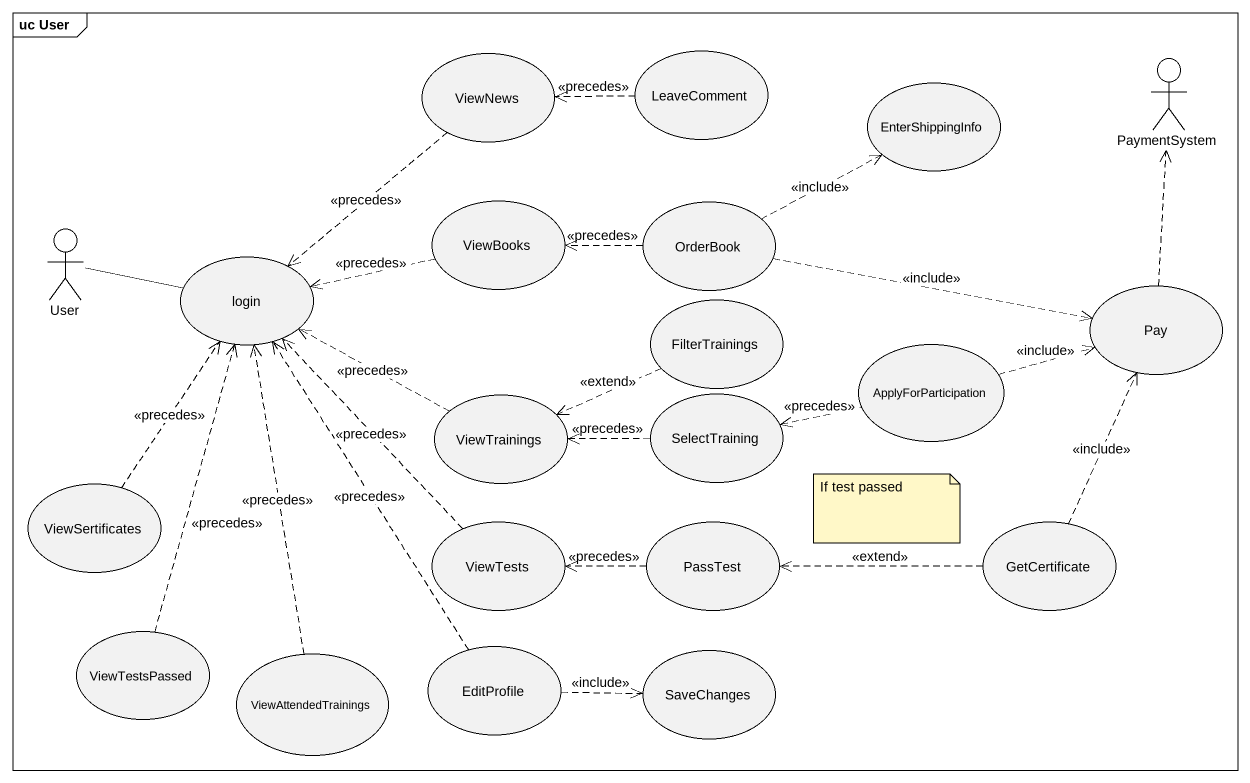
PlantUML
@startuml
mainframe uc User
usecase ViewNews
usecase LeaveComment
usecase EnterShippingInfo
actor PaymentSystem
usecase ViewBooks
usecase OrderBook
actor User
usecase login
usecase FilterTrainings
usecase Pay
usecase ViewTrainings
usecase SelectTraining
usecase ApplyForParticipation
usecase ViewSertificates
usecase ViewTests
usecase PassTest
usecase GetCertificate
usecase ViewTestsPassed
usecase ViewAttendedTrainings
usecase EditProfile
usecase SaveChanges
ViewNews ..> login : <<precedes>>
LeaveComment .left.> ViewNews : <<precedes>>
ViewBooks .left.> login : <<precedes>>
OrderBook .right.> EnterShippingInfo : <<include>>
OrderBook .left.> ViewBooks : <<precedes>>
OrderBook .right.> Pay : <<include>>
User -right- login
FilterTrainings .left.> ViewTrainings : <<extend>>
Pay .up.> PaymentSystem
ViewTrainings .left.> login : <<precedes>>
SelectTraining .left.> ViewTrainings : <<precedes>>
ApplyForParticipation .right.> Pay : <<include>>
ApplyForParticipation .left.> SelectTraining : <<precedes>>
ViewSertificates .up.> login : <<precedes>>
ViewTests .up.> login : <<precedes>>
PassTest .left.> ViewTests : <<precedes>>
GetCertificate .up.> Pay : <<include>>
GetCertificate .left.> PassTest : <<extend>>
ViewTestsPassed .up.> login : <<precedes>>
ViewAttendedTrainings .up.> login : <<precedes>>
EditProfile .up.> login : <<precedes>>
EditProfile .right.> SaveChanges : <<include>>
note as N1
  If test passed
end note
@enduml
